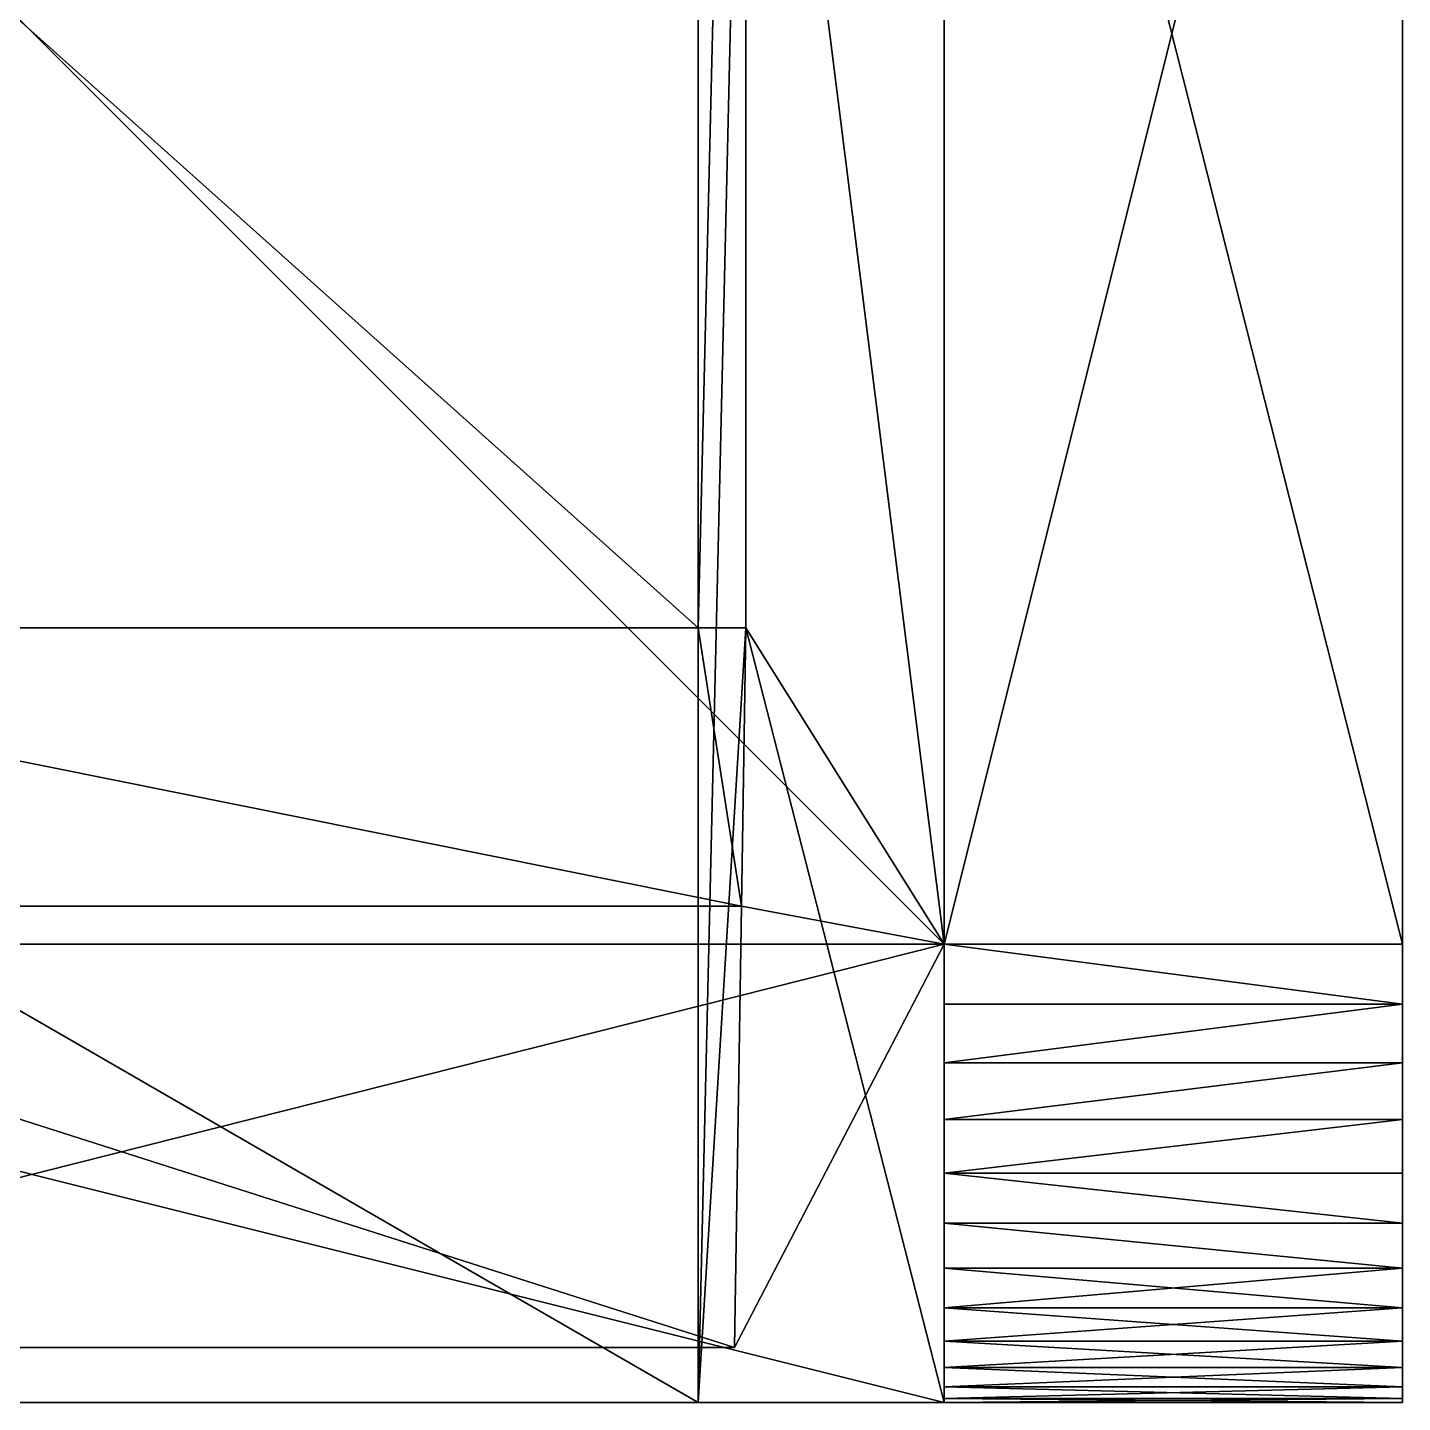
# Model space of a CAD drawing. Extents: x -1.5 to 1.5, y -1.5 to 1.5.
# Drawn here: x 0 to 1.5, y -1.5 to 0 of the extents above; entities that cross this region are included whole.
import ezdxf

# ---------------------------------------------------------------- set-up
doc = ezdxf.new("R2010")
doc.units = 0
doc.layers.get('0').update_dxf_attribs({"color": 13, "linetype": 'CONTINUOUS'})

msp = doc.modelspace()

# ---------------------------------------------------------------- linework, layer by layer
at = {"color": 73}
for p, q in [((0.7836, -0.655, 0.25), (0.7836, 1.5, 0.25)), ((1, -1), (1, 0.9739)), ((1.5, -1), (1.5, 0.9739)), ((0.7836, -0.655), (0.7836, 0.7219)), ((0.7315, 0.655), (0.7315, -1.5)), ((0.7315, 0.655, 0.25), (0.7315, -0.655, 0.25)), ((-0.7315, -0.655, 0.25), (0.7315, -0.655, 0.25)), ((0.7315, -0.655, 0.25), (0.7315, -1.5, 0.25)), ((0.7315, -0.655, 0.25), (0.7836, -0.655, 0.25)), ((0.7788, -0.9587, 0.2785), (0.7836, -0.655)), ((0.7788, -0.9587, 0.2785), (0.7836, -0.655, 0.25)), ((1, -1, 1), (0.7836, -0.655)), ((0.7836, -0.655), (1, -1)), ((0.7836, -0.655), (0.7836, -0.655, 0.25)), ((-0.7363, -0.9587, 0.2785), (0.7788, -0.9587, 0.2785)), ((0.7713, -1.44, 0.72), (0.7788, -0.9587, 0.2785)), ((-1, -1, 1), (1, -1, 1)), ((1, -1, 1), (0.7713, -1.44, 0.72)), ((1, -1, 1), (1, -1.5, 1)), ((1, -1.5), (1, -1)), ((1, -1), (1.5, -1)), ((1, -1, 1), (1, -1)), ((1, -1.3967, 0.1956), (1.5, -1.3967, 0.1956)), ((-0.7438, -1.44, 0.72), (0.7713, -1.44, 0.72)), ((-1, -1.5, 1), (1, -1.5, 1)), ((-0.7836, -1.5, 0.25), (0.7315, -1.5, 0.25)), ((0.7315, -1.5), (1, -1.5)), ((0.7315, -1.5), (0.7315, -1.5, 0.25)), ((1, -1.5), (1, -1.5, 0.5)), ((1, -1.5, 0.5), (1, -1.5, 1))]:
    msp.add_line(p, q, dxfattribs=at)
for p, q in [((1.5, -1, 1), (1.5, 1, 1)), ((1, -1, 1), (1.5, -1, 1)), ((1, -1.0653, 0.9957), (1.5, -1.0653, 0.9957)), ((1, -1.0653, 0.0043), (1.5, -1.0653, 0.0043)), ((1, -1.1294, 0.983), (1.5, -1.1294, 0.983)), ((1, -1.1294, 0.017), (1.5, -1.1294, 0.017)), ((1, -1.1913, 0.9619), (1.5, -1.1913, 0.9619)), ((1, -1.1913, 0.0381), (1.5, -1.1913, 0.0381)), ((1, -1.25, 0.933), (1.5, -1.25, 0.933)), ((1, -1.25, 0.067), (1.5, -1.25, 0.067)), ((1, -1.3044, 0.8967), (1.5, -1.3044, 0.8967)), ((1, -1.3044, 0.1033), (1.5, -1.3044, 0.1033)), ((1, -1.3536, 0.8536), (1.5, -1.3536, 0.8536)), ((1, -1.3536, 0.1464), (1.5, -1.3536, 0.1464)), ((1, -1.3967, 0.8044), (1.5, -1.3967, 0.8044)), ((1, -1.433, 0.75), (1.5, -1.433, 0.75)), ((1, -1.433, 0.25), (1.5, -1.433, 0.25)), ((1, -1.4619, 0.6913), (1.5, -1.4619, 0.6913)), ((1, -1.4619, 0.3087), (1.5, -1.4619, 0.3087)), ((1, -1.483, 0.6294), (1.5, -1.483, 0.6294)), ((1, -1.483, 0.3706), (1.5, -1.483, 0.3706)), ((1, -1.4957, 0.5653), (1.5, -1.4957, 0.5653)), ((1, -1.4957, 0.4347), (1.5, -1.4957, 0.4347)), ((1, -1.5, 0.5), (1.5, -1.5, 0.5))]:
    msp.add_line(p, q)
at = {"color": 73, "extrusion": (-1, 2.16573e-15, 4.44706e-16)}
msp.add_arc((1, 0.5, -1), 0.5, 0, 90, dxfattribs=at)
at = {"color": 73, "extrusion": (-1, 5.30757e-17, 5.17266e-31)}
msp.add_arc((1, 0.5, -1), 0.5, 270, 0, dxfattribs=at)
at = {"color": 73, "extrusion": (-1, -2.52669e-15, -1.72103e-15)}
msp.add_arc((1, 0.5, -1.5), 0.5, 0, 90, dxfattribs=at)
at = {"color": 73, "extrusion": (-1, 5.30757e-17, -5.05338e-15)}
msp.add_arc((1, 0.5, -1.5), 0.5, 270, 0, dxfattribs=at)

# ---------------------------------------------------------------- meshes
at = {"color": 73}
mesh = msp.add_polyface(dxfattribs=at)
corners = [(1.5, -1.4957, 0.4347), (1.5, -1.4957, 0.5653), (1.5, -1.5, 0.5), (1.5, -1.483, 0.3706), (1.5, -1.483, 0.6294), (1.5, -1.4619, 0.3087), (1.5, -1.4619, 0.6913), (1.5, -1.433, 0.25), (1.5, -1.433, 0.75), (1.5, -1.3967, 0.1956), (1.5, -1.3967, 0.8044), (1.5, -1.3536, 0.1464), (1.5, -1.3536, 0.8536), (1.5, -1.3044, 0.1033), (1.5, -1.3044, 0.8967), (1.5, -1.25, 0.067), (1.5, -1.25, 0.933), (1.5, -1.1913, 0.9619), (1.5, -1.1913, 0.0381), (1.5, -1.1294, 0.983), (1.5, -1.1294, 0.017), (1.5, -1.0653, 0.9957), (1.5, -1.0653, 0.0043), (1.5, -1, 1), (1.5, -1), (1.5, 0.9739), (1.5, 1, 1), (1.5, 1.0089, 0.0006), (1.5, 1.0653, 0.9957), (1.5, 1.0597, 0.0039), (1.5, 1.0759, 0.0064), (1.5, 1.1294, 0.983), (1.5, 1.1238, 0.0159), (1.5, 1.1416, 0.0212), (1.5, 1.1913, 0.9619), (1.5, 1.1859, 0.0362), (1.5, 1.2049, 0.0447), (1.5, 1.25, 0.933), (1.5, 1.245, 0.0645), (1.5, 1.2645, 0.0767), (1.5, 1.3044, 0.8967), (1.5, 1.3, 0.1004), (1.5, 1.3194, 0.1165), (1.5, 1.3536, 0.8536), (1.5, 1.3499, 0.1432), (1.5, 1.3685, 0.1635), (1.5, 1.3967, 0.8044), (1.5, 1.3938, 0.1923), (1.5, 1.4109, 0.2169), (1.5, 1.433, 0.75), (1.5, 1.4309, 0.2469), (1.5, 1.4459, 0.2761), (1.5, 1.4619, 0.6913), (1.5, 1.4606, 0.306), (1.5, 1.4727, 0.3403), (1.5, 1.483, 0.6294), (1.5, 1.4823, 0.3686), (1.5, 1.4908, 0.4102), (1.5, 1.4957, 0.5653), (1.5, 1.4955, 0.4337), (1.5, 1.5, 0.5)]
mesh.append_faces([[corners[k] for k in face] for face in [(0, 1, 2), (58, 59, 60)]], dxfattribs={"vtx0": -1, "color": 73})
mesh.append_faces([[corners[k] for k in face] for face in [(1, 3, 4), (4, 5, 6), (6, 7, 8), (8, 9, 10), (10, 11, 12), (12, 13, 14), (14, 15, 16), (16, 15, 17), (17, 18, 19), (19, 20, 21), (21, 22, 23), (23, 25, 26), (26, 27, 28), (28, 30, 31), (31, 33, 34), (34, 36, 37), (37, 39, 40), (40, 42, 43), (43, 45, 46), (46, 48, 49), (49, 51, 52), (52, 54, 55), (55, 57, 58)]], dxfattribs={"vtx0": -1, "vtx1": -1, "color": 73})
mesh.append_faces([[corners[k] for k in face] for face in [(1, 0, 3), (4, 3, 5), (6, 5, 7), (8, 7, 9), (10, 9, 11), (12, 11, 13), (14, 13, 15), (17, 15, 18), (19, 18, 20), (21, 20, 22), (23, 22, 24), (23, 24, 25), (26, 25, 27), (28, 27, 29), (28, 29, 30), (31, 30, 32), (31, 32, 33), (34, 33, 35), (34, 35, 36), (37, 36, 38), (37, 38, 39), (40, 39, 41), (40, 41, 42), (43, 42, 44), (43, 44, 45), (46, 45, 47), (46, 47, 48), (49, 48, 50), (49, 50, 51), (52, 51, 53), (52, 53, 54), (55, 54, 56), (55, 56, 57), (58, 57, 59)]], dxfattribs={"vtx0": -1, "vtx2": -1, "color": 73})
mesh = msp.add_polyface(dxfattribs=at)
corners = [(-0.7315, 1.5, 0.25), (0.7315, 0.655, 0.25), (-0.7315, 0.655, 0.25), (0.7836, 1.5, 0.25), (0.7315, -0.655, 0.25), (0.7836, -0.655, 0.25)]
mesh.append_faces([[corners[k] for k in face] for face in [(0, 1, 2), (4, 3, 5)]], dxfattribs={"vtx0": -1, "color": 73})
mesh.append_faces([[corners[k] for k in face] for face in [(1, 3, 4)]], dxfattribs={"vtx0": -1, "vtx1": -1, "color": 73})
mesh.append_faces([[corners[k] for k in face] for face in [(1, 0, 3)]], dxfattribs={"vtx0": -1, "vtx2": -1, "color": 73})
mesh = msp.add_polyface(dxfattribs=at)
corners = [(0.7836, 1.5, 0.25), (0.7836, -0.655), (0.7836, -0.655, 0.25), (0.7836, 0.7219), (0.7836, 1.5)]
mesh.append_faces([[corners[k] for k in face] for face in [(0, 1, 2), (3, 0, 4)]], dxfattribs={"vtx0": -1, "color": 73})
mesh.append_faces([[corners[k] for k in face] for face in [(1, 0, 3)]], dxfattribs={"vtx0": -1, "vtx1": -1, "color": 73})
mesh = msp.add_polyface(dxfattribs=at)
corners = [(-1.5, -1, 1), (-1, 1, 1), (-1.5, 1, 1), (-1, -1, 1), (1, -1, 1), (1, 1, 1), (1.5, 1, 1), (1.5, -1, 1)]
mesh.append_faces([[corners[k] for k in face] for face in [(0, 1, 2), (6, 4, 7)]], dxfattribs={"vtx0": -1, "color": 73})
mesh.append_faces([[corners[k] for k in face] for face in [(1, 4, 5), (5, 4, 6)]], dxfattribs={"vtx0": -1, "vtx1": -1, "color": 73})
mesh.append_faces([[corners[k] for k in face] for face in [(1, 0, 3), (1, 3, 4)]], dxfattribs={"vtx0": -1, "vtx2": -1, "color": 73})
mesh = msp.add_polyface(dxfattribs=at)
corners = [(0.7836, 0.7219), (1, -1), (0.7836, -0.655), (1, 1), (1, 0.9739)]
mesh.append_faces([[corners[k] for k in face] for face in [(0, 1, 2), (1, 3, 4)]], dxfattribs={"vtx0": -1, "color": 73})
mesh.append_faces([[corners[k] for k in face] for face in [(1, 0, 3)]], dxfattribs={"vtx0": -1, "vtx2": -1, "color": 73})
mesh = msp.add_polyface(dxfattribs=at)
corners = [(1, 0.9739), (1.5, -1), (1, -1), (1.5, 0.9739)]
mesh.append_faces([[corners[k] for k in face] for face in [(0, 1, 2), (1, 0, 3)]], dxfattribs={"vtx0": -1, "color": 73})
mesh = msp.add_polyface(dxfattribs=at)
corners = [(0.7836, 0.7219), (0.7315, -1.5), (0.7315, 0.655), (0.7836, -0.655), (1, -1.5), (1, -1)]
mesh.append_faces([[corners[k] for k in face] for face in [(0, 1, 2), (4, 3, 5)]], dxfattribs={"vtx0": -1, "color": 73})
mesh.append_faces([[corners[k] for k in face] for face in [(1, 0, 3), (3, 4, 1)]], dxfattribs={"vtx0": -1, "vtx2": -1, "color": 73})
mesh = msp.add_polyface(dxfattribs=at)
corners = [(-0.7315, 0.655, 0.25), (-0.7836, -1.5, 0.25), (-0.7836, 0.655, 0.25), (-0.7315, -0.655, 0.25), (0.7315, -1.5, 0.25), (0.7315, -0.655, 0.25)]
mesh.append_faces([[corners[k] for k in face] for face in [(0, 1, 2), (4, 3, 5)]], dxfattribs={"vtx0": -1, "color": 73})
mesh.append_faces([[corners[k] for k in face] for face in [(1, 0, 3), (3, 4, 1)]], dxfattribs={"vtx0": -1, "vtx2": -1, "color": 73})
mesh = msp.add_polyface(dxfattribs=at)
corners = [(-0.7315, 0.655, 0.25), (0.7315, -0.655, 0.25), (-0.7315, -0.655, 0.25), (0.7315, 0.655, 0.25)]
mesh.append_faces([[corners[k] for k in face] for face in [(0, 1, 2), (1, 0, 3)]], dxfattribs={"vtx0": -1, "color": 73})
mesh = msp.add_polyface(dxfattribs=at)
corners = [(0.7315, -0.655, 0.25), (0.7315, -1.5), (0.7315, -1.5, 0.25), (0.7315, 0.655), (0.7315, 0.655, 0.25)]
mesh.append_faces([[corners[k] for k in face] for face in [(0, 1, 2), (3, 0, 4)]], dxfattribs={"vtx0": -1, "color": 73})
mesh.append_faces([[corners[k] for k in face] for face in [(1, 0, 3)]], dxfattribs={"vtx0": -1, "vtx1": -1, "color": 73})
mesh = msp.add_polyface(dxfattribs=at)
corners = [(-0.7315, -0.655, 0.25), (0.7788, -0.9587, 0.2785), (-0.7363, -0.9587, 0.2785), (0.7315, -0.655, 0.25), (0.7836, -0.655, 0.25)]
mesh.append_faces([[corners[k] for k in face] for face in [(0, 1, 2), (1, 3, 4)]], dxfattribs={"vtx0": -1, "color": 73})
mesh.append_faces([[corners[k] for k in face] for face in [(1, 0, 3)]], dxfattribs={"vtx0": -1, "vtx2": -1, "color": 73})
mesh = msp.add_polyface(dxfattribs=at)
corners = [(0.7788, -0.9587, 0.2785), (1, -1, 1), (0.7713, -1.44, 0.72), (0.7836, -0.655)]
mesh.append_faces([[corners[k] for k in face] for face in [(0, 1, 2), (1, 0, 3)]], dxfattribs={"vtx0": -1, "color": 73})
mesh = msp.add_polyface(dxfattribs=at)
corners = [(0.7836, -0.655), (0.7788, -0.9587, 0.2785), (0.7836, -0.655, 0.25)]
mesh.append_faces([[corners[k] for k in face] for face in [(0, 1, 2)]], dxfattribs={"color": 73})
mesh = msp.add_polyface(dxfattribs=at)
corners = [(0.7836, -0.655), (1, -1), (1, -1, 1)]
mesh.append_faces([[corners[k] for k in face] for face in [(0, 1, 2)]], dxfattribs={"color": 73})
mesh = msp.add_polyface(dxfattribs=at)
corners = [(-0.7363, -0.9587, 0.2785), (0.7713, -1.44, 0.72), (-0.7438, -1.44, 0.72), (0.7788, -0.9587, 0.2785)]
mesh.append_faces([[corners[k] for k in face] for face in [(0, 1, 2), (1, 0, 3)]], dxfattribs={"vtx0": -1, "color": 73})
mesh = msp.add_polyface(dxfattribs=at)
corners = [(-0.7438, -1.44, 0.72), (1, -1, 1), (-1, -1, 1), (0.7713, -1.44, 0.72)]
mesh.append_faces([[corners[k] for k in face] for face in [(0, 1, 2), (1, 0, 3)]], dxfattribs={"vtx0": -1, "color": 73})
mesh = msp.add_polyface(dxfattribs=at)
corners = [(1, -1.5, 1), (-1, -1, 1), (-1, -1.5, 1), (1, -1, 1)]
mesh.append_faces([[corners[k] for k in face] for face in [(0, 1, 2), (1, 0, 3)]], dxfattribs={"vtx0": -1, "color": 73})
mesh = msp.add_polyface(dxfattribs=at)
corners = [(1, -1.4957, 0.5653), (1, -1.5, 1), (1, -1.5, 0.5), (1, -1.483, 0.6294), (1, -1.4619, 0.6913), (1, -1.433, 0.75), (1, -1.3967, 0.8044), (1, -1.3536, 0.8536), (1, -1.3044, 0.8967), (1, -1.25, 0.933), (1, -1.1913, 0.9619), (1, -1.1294, 0.983), (1, -1.0653, 0.9957), (1, -1, 1)]
mesh.append_faces([[corners[k] for k in face] for face in [(0, 1, 2), (1, 12, 13)]], dxfattribs={"vtx0": -1, "color": 73})
mesh.append_faces([[corners[k] for k in face] for face in [(1, 0, 3), (1, 3, 4), (1, 4, 5), (1, 5, 6), (1, 6, 7), (1, 7, 8), (1, 8, 9), (1, 9, 10), (1, 10, 11), (1, 11, 12)]], dxfattribs={"vtx0": -1, "vtx2": -1, "color": 73})
mesh = msp.add_polyface(dxfattribs=at)
corners = [(1, -1.5), (1, -1.4957, 0.4347), (1, -1.5, 0.5), (1, -1.483, 0.3706), (1, -1.4619, 0.3087), (1, -1.433, 0.25), (1, -1.3967, 0.1956), (1, -1.3536, 0.1464), (1, -1.3044, 0.1033), (1, -1.25, 0.067), (1, -1.1913, 0.0381), (1, -1.1294, 0.017), (1, -1.0653, 0.0043), (1, -1)]
mesh.append_faces([[corners[k] for k in face] for face in [(0, 1, 2), (12, 0, 13)]], dxfattribs={"vtx0": -1, "color": 73})
mesh.append_faces([[corners[k] for k in face] for face in [(1, 0, 3), (3, 0, 4), (4, 0, 5), (5, 0, 6), (6, 0, 7), (7, 0, 8), (8, 0, 9), (9, 0, 10), (10, 0, 11), (11, 0, 12)]], dxfattribs={"vtx0": -1, "vtx1": -1, "color": 73})
mesh = msp.add_polyface(dxfattribs=at)
corners = [(1.5, -1.0653, 0.9957), (1, -1, 1), (1, -1.0653, 0.9957), (1.5, -1, 1)]
mesh.append_faces([[corners[k] for k in face] for face in [(0, 1, 2), (1, 0, 3)]], dxfattribs={"vtx0": -1, "color": 73})
mesh = msp.add_polyface(dxfattribs=at)
corners = [(1, -1), (1.5, -1.0653, 0.0043), (1, -1.0653, 0.0043), (1.5, -1)]
mesh.append_faces([[corners[k] for k in face] for face in [(0, 1, 2), (1, 0, 3)]], dxfattribs={"vtx0": -1, "color": 73})
mesh = msp.add_polyface(dxfattribs=at)
corners = [(1, -1.4957, 0.5653), (1, -1.4957, 0.4347), (1, -1.5, 0.5), (1, -1.483, 0.6294), (1, -1.483, 0.3706), (1, -1.4619, 0.6913), (1, -1.4619, 0.3087), (1, -1.433, 0.75), (1, -1.433, 0.25), (1, -1.3967, 0.8044), (1, -1.3967, 0.1956), (1, -1.3536, 0.8536), (1, -1.3536, 0.1464), (1, -1.3044, 0.8967), (1, -1.3044, 0.1033), (1, -1.25, 0.933), (1, -1.25, 0.067), (1, -1.1913, 0.9619), (1, -1.1913, 0.0381), (1, -1.1294, 0.983), (1, -1.1294, 0.017), (1, -1.0653, 0.9957), (1, -1.0653, 0.0043), (1, -1, 1), (1, -1)]
mesh.append_faces([[corners[k] for k in face] for face in [(0, 1, 2), (22, 23, 24)]], dxfattribs={"vtx0": -1, "color": 73})
mesh.append_faces([[corners[k] for k in face] for face in [(1, 3, 4), (4, 5, 6), (6, 7, 8), (8, 9, 10), (10, 11, 12), (12, 13, 14), (14, 15, 16), (16, 17, 18), (18, 19, 20), (20, 21, 22)]], dxfattribs={"vtx0": -1, "vtx1": -1, "color": 73})
mesh.append_faces([[corners[k] for k in face] for face in [(1, 0, 3), (4, 3, 5), (6, 5, 7), (8, 7, 9), (10, 9, 11), (12, 11, 13), (14, 13, 15), (16, 15, 17), (18, 17, 19), (20, 19, 21), (22, 21, 23)]], dxfattribs={"vtx0": -1, "vtx2": -1, "color": 73})
mesh = msp.add_polyface(dxfattribs=at)
corners = [(1, -1.1294, 0.983), (1.5, -1.0653, 0.9957), (1, -1.0653, 0.9957), (1.5, -1.1294, 0.983)]
mesh.append_faces([[corners[k] for k in face] for face in [(0, 1, 2), (1, 0, 3)]], dxfattribs={"vtx0": -1, "color": 73})
mesh = msp.add_polyface(dxfattribs=at)
corners = [(1.5, -1.0653, 0.0043), (1, -1.1294, 0.017), (1, -1.0653, 0.0043), (1.5, -1.1294, 0.017)]
mesh.append_faces([[corners[k] for k in face] for face in [(0, 1, 2), (1, 0, 3)]], dxfattribs={"vtx0": -1, "color": 73})
mesh = msp.add_polyface(dxfattribs=at)
corners = [(1, -1.1913, 0.9619), (1.5, -1.1294, 0.983), (1, -1.1294, 0.983), (1.5, -1.1913, 0.9619)]
mesh.append_faces([[corners[k] for k in face] for face in [(0, 1, 2), (1, 0, 3)]], dxfattribs={"vtx0": -1, "color": 73})
mesh = msp.add_polyface(dxfattribs=at)
corners = [(1.5, -1.1294, 0.017), (1, -1.1913, 0.0381), (1, -1.1294, 0.017), (1.5, -1.1913, 0.0381)]
mesh.append_faces([[corners[k] for k in face] for face in [(0, 1, 2), (1, 0, 3)]], dxfattribs={"vtx0": -1, "color": 73})
mesh = msp.add_polyface(dxfattribs=at)
corners = [(1, -1.25, 0.933), (1.5, -1.1913, 0.9619), (1, -1.1913, 0.9619), (1.5, -1.25, 0.933)]
mesh.append_faces([[corners[k] for k in face] for face in [(0, 1, 2), (1, 0, 3)]], dxfattribs={"vtx0": -1, "color": 73})
mesh = msp.add_polyface(dxfattribs=at)
corners = [(1.5, -1.1913, 0.0381), (1, -1.25, 0.067), (1, -1.1913, 0.0381), (1.5, -1.25, 0.067)]
mesh.append_faces([[corners[k] for k in face] for face in [(0, 1, 2), (1, 0, 3)]], dxfattribs={"vtx0": -1, "color": 73})
mesh = msp.add_polyface(dxfattribs=at)
corners = [(1.5, -1.3044, 0.8967), (1, -1.25, 0.933), (1, -1.3044, 0.8967), (1.5, -1.25, 0.933)]
mesh.append_faces([[corners[k] for k in face] for face in [(0, 1, 2), (1, 0, 3)]], dxfattribs={"vtx0": -1, "color": 73})
mesh = msp.add_polyface(dxfattribs=at)
corners = [(1, -1.25, 0.067), (1.5, -1.3044, 0.1033), (1, -1.3044, 0.1033), (1.5, -1.25, 0.067)]
mesh.append_faces([[corners[k] for k in face] for face in [(0, 1, 2), (1, 0, 3)]], dxfattribs={"vtx0": -1, "color": 73})
mesh = msp.add_polyface(dxfattribs=at)
corners = [(1.5, -1.3536, 0.8536), (1, -1.3044, 0.8967), (1, -1.3536, 0.8536), (1.5, -1.3044, 0.8967)]
mesh.append_faces([[corners[k] for k in face] for face in [(0, 1, 2), (1, 0, 3)]], dxfattribs={"vtx0": -1, "color": 73})
mesh = msp.add_polyface(dxfattribs=at)
corners = [(1, -1.3044, 0.1033), (1.5, -1.3536, 0.1464), (1, -1.3536, 0.1464), (1.5, -1.3044, 0.1033)]
mesh.append_faces([[corners[k] for k in face] for face in [(0, 1, 2), (1, 0, 3)]], dxfattribs={"vtx0": -1, "color": 73})
mesh = msp.add_polyface(dxfattribs=at)
corners = [(1.5, -1.3536, 0.8536), (1, -1.3967, 0.8044), (1.5, -1.3967, 0.8044), (1, -1.3536, 0.8536)]
mesh.append_faces([[corners[k] for k in face] for face in [(0, 1, 2), (1, 0, 3)]], dxfattribs={"vtx0": -1, "color": 73})
mesh = msp.add_polyface(dxfattribs=at)
corners = [(1.5, -1.3967, 0.1956), (1, -1.3536, 0.1464), (1.5, -1.3536, 0.1464), (1, -1.3967, 0.1956)]
mesh.append_faces([[corners[k] for k in face] for face in [(0, 1, 2), (1, 0, 3)]], dxfattribs={"vtx0": -1, "color": 73})
mesh = msp.add_polyface(dxfattribs=at)
corners = [(1.5, -1.3967, 0.8044), (1, -1.433, 0.75), (1.5, -1.433, 0.75), (1, -1.3967, 0.8044)]
mesh.append_faces([[corners[k] for k in face] for face in [(0, 1, 2), (1, 0, 3)]], dxfattribs={"vtx0": -1, "color": 73})
mesh = msp.add_polyface(dxfattribs=at)
corners = [(1.5, -1.433, 0.25), (1, -1.3967, 0.1956), (1.5, -1.3967, 0.1956), (1, -1.433, 0.25)]
mesh.append_faces([[corners[k] for k in face] for face in [(0, 1, 2), (1, 0, 3)]], dxfattribs={"vtx0": -1, "color": 73})
mesh = msp.add_polyface(dxfattribs=at)
corners = [(1.5, -1.433, 0.75), (1, -1.4619, 0.6913), (1.5, -1.4619, 0.6913), (1, -1.433, 0.75)]
mesh.append_faces([[corners[k] for k in face] for face in [(0, 1, 2), (1, 0, 3)]], dxfattribs={"vtx0": -1, "color": 73})
mesh = msp.add_polyface(dxfattribs=at)
corners = [(1.5, -1.4619, 0.3087), (1, -1.433, 0.25), (1.5, -1.433, 0.25), (1, -1.4619, 0.3087)]
mesh.append_faces([[corners[k] for k in face] for face in [(0, 1, 2), (1, 0, 3)]], dxfattribs={"vtx0": -1, "color": 73})
mesh = msp.add_polyface(dxfattribs=at)
corners = [(1.5, -1.4619, 0.6913), (1, -1.483, 0.6294), (1.5, -1.483, 0.6294), (1, -1.4619, 0.6913)]
mesh.append_faces([[corners[k] for k in face] for face in [(0, 1, 2), (1, 0, 3)]], dxfattribs={"vtx0": -1, "color": 73})
mesh = msp.add_polyface(dxfattribs=at)
corners = [(1.5, -1.483, 0.3706), (1, -1.4619, 0.3087), (1.5, -1.4619, 0.3087), (1, -1.483, 0.3706)]
mesh.append_faces([[corners[k] for k in face] for face in [(0, 1, 2), (1, 0, 3)]], dxfattribs={"vtx0": -1, "color": 73})
mesh = msp.add_polyface(dxfattribs=at)
corners = [(1.5, -1.483, 0.6294), (1, -1.4957, 0.5653), (1.5, -1.4957, 0.5653), (1, -1.483, 0.6294)]
mesh.append_faces([[corners[k] for k in face] for face in [(0, 1, 2), (1, 0, 3)]], dxfattribs={"vtx0": -1, "color": 73})
mesh = msp.add_polyface(dxfattribs=at)
corners = [(1.5, -1.4957, 0.4347), (1, -1.483, 0.3706), (1.5, -1.483, 0.3706), (1, -1.4957, 0.4347)]
mesh.append_faces([[corners[k] for k in face] for face in [(0, 1, 2), (1, 0, 3)]], dxfattribs={"vtx0": -1, "color": 73})
mesh = msp.add_polyface(dxfattribs=at)
corners = [(1, -1.5, 0.5), (0.7315, -1.5), (1, -1.5), (0.7315, -1.5, 0.25), (-0.7836, -1.5, 0.25), (-1, -1.5), (-0.7836, -1.5), (-1, -1.5, 0.5), (1, -1.5, 1), (-1, -1.5, 1)]
mesh.append_faces([[corners[k] for k in face] for face in [(0, 1, 2), (4, 5, 6), (7, 8, 9)]], dxfattribs={"vtx0": -1, "color": 73})
mesh.append_faces([[corners[k] for k in face] for face in [(1, 0, 3), (3, 0, 4), (5, 4, 7)]], dxfattribs={"vtx0": -1, "vtx1": -1, "color": 73})
mesh.append_faces([[corners[k] for k in face] for face in [(7, 4, 0)]], dxfattribs={"vtx0": -1, "vtx1": -1, "vtx2": -1, "color": 73})
mesh.append_faces([[corners[k] for k in face] for face in [(7, 0, 8)]], dxfattribs={"vtx0": -1, "vtx2": -1, "color": 73})
mesh = msp.add_polyface(dxfattribs=at)
corners = [(1.5, -1.4957, 0.5653), (1, -1.5, 0.5), (1.5, -1.5, 0.5), (1, -1.4957, 0.5653)]
mesh.append_faces([[corners[k] for k in face] for face in [(0, 1, 2), (1, 0, 3)]], dxfattribs={"vtx0": -1, "color": 73})
mesh = msp.add_polyface(dxfattribs=at)
corners = [(1.5, -1.5, 0.5), (1, -1.4957, 0.4347), (1.5, -1.4957, 0.4347), (1, -1.5, 0.5)]
mesh.append_faces([[corners[k] for k in face] for face in [(0, 1, 2), (1, 0, 3)]], dxfattribs={"vtx0": -1, "color": 73})

doc.saveas('drawing.dxf')
